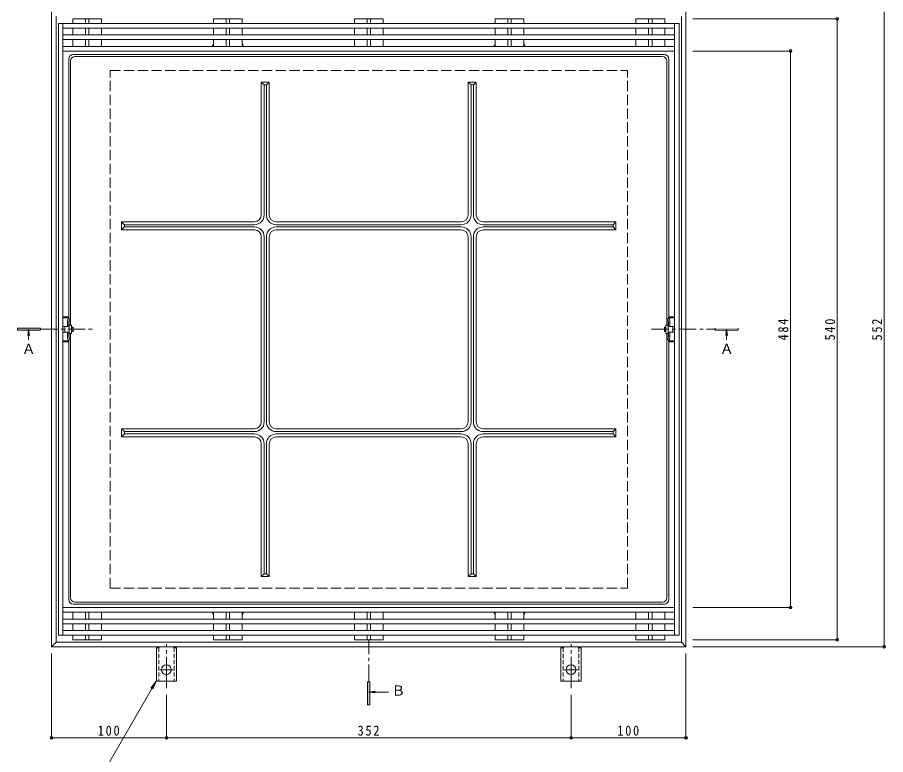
# Model space of a CAD drawing. Units: millimetres at full size, sheet at 1:3. Extents: x -962 to 1153, y -824 to 816.
# Drawn here: x -858 to -103, y -237 to 405 of the extents above; entities that cross this region are included whole.
import ezdxf
from ezdxf.enums import TextEntityAlignment as Align

# ---------------------------------------------------------------- set-up
doc = ezdxf.new("R2010")
doc.units = ezdxf.units.MM
doc.header["$LTSCALE"] = 3
doc.header["$PDMODE"] = 32
doc.header["$PDSIZE"] = 2.4
for name, pattern in [('CHAIN1', [8, 5, -1, 1, -1]), ('CHAIN2', [12, 9, -1, 1, -1]), ('DASHED1', [1.8, 1.2, -0.6]), ('DASHED3', [4, 3, -1])]:
    doc.linetypes.add(name, pattern=pattern)
for name, color, linetype, lineweight in [('0-0_通り芯', 3, 'Continuous', 9), ('0-1_躯体', 2, 'Continuous', 9), ('0-2_仕上', 3, 'Continuous', 9), ('0-4_その他', 2, 'Continuous', 9), ('0-5_寸法', 7, 'Continuous', 9)]:
    doc.layers.add(name, color=color, linetype=linetype, lineweight=lineweight)
doc.styles.add('ＭＳ ゴシック', font='')
doc.styles.get('ＭＳ ゴシック').set_extended_font_data('MS Gothic')

msp = doc.modelspace()

# ---------------------------------------------------------------- linework, layer by layer
at = {"layer": '0-0_通り芯'}
for p, q in [((-295.468, 372.225), (-809.437, 372.225)), ((-297.111, 370.582), (-807.794, 370.582)), ((-813.437, 368.225), (-813.437, 144.24)), ((-811.794, 366.582), (-811.794, 136.74)), ((-293.111, 366.582), (-293.111, 136.74)), ((-291.468, 368.225), (-291.468, 144.241)), ((-638.953, 348.24), (-645.953, 348.24)), ((-643.453, 345.74), (-645.953, 348.24)), ((-645.953, 232.74), (-645.953, 348.24)), ((-638.953, 348.24), (-641.453, 345.74)), ((-638.953, 232.74), (-638.953, 348.24)), ((-465.953, 348.24), (-458.953, 348.24)), ((-465.953, 348.24), (-463.453, 345.74)), ((-465.953, 232.74), (-465.953, 348.24)), ((-461.453, 345.74), (-458.953, 348.24)), ((-458.953, 232.74), (-458.953, 348.24)), ((-641.453, 345.74), (-643.453, 345.74)), ((-643.453, 232.74), (-643.453, 345.74)), ((-641.453, 232.74), (-641.453, 345.74)), ((-463.453, 345.74), (-461.453, 345.74)), ((-463.453, 232.74), (-463.453, 345.74)), ((-461.453, 232.74), (-461.453, 345.74)), ((-767.453, 219.741), (-767.453, 226.741)), ((-764.953, 224.241), (-767.453, 226.741)), ((-651.953, 226.741), (-767.453, 226.741)), ((-471.953, 226.741), (-632.953, 226.741)), ((-452.953, 226.741), (-337.453, 226.741)), ((-339.953, 224.241), (-337.453, 226.741)), ((-337.453, 219.741), (-337.453, 226.741)), ((-767.453, 219.741), (-764.953, 222.241)), ((-651.953, 219.741), (-767.453, 219.741)), ((-764.953, 222.241), (-764.953, 224.241)), ((-651.953, 224.241), (-764.953, 224.241)), ((-651.953, 222.241), (-764.953, 222.241)), ((-632.953, 224.241), (-471.953, 224.241)), ((-632.953, 222.241), (-471.953, 222.241)), ((-471.953, 219.741), (-632.953, 219.741)), ((-452.953, 224.241), (-339.953, 224.241)), ((-452.953, 222.241), (-339.953, 222.241)), ((-452.953, 219.741), (-337.453, 219.741)), ((-339.953, 222.241), (-339.953, 224.241)), ((-337.453, 219.741), (-339.953, 222.241)), ((-645.953, 213.741), (-645.953, 52.74)), ((-643.453, 52.74), (-643.453, 213.741)), ((-641.453, 52.74), (-641.453, 213.741)), ((-638.953, 213.741), (-638.953, 52.74)), ((-465.953, 213.741), (-465.953, 52.74)), ((-463.453, 52.74), (-463.453, 213.741)), ((-461.453, 52.74), (-461.453, 213.741)), ((-458.953, 213.741), (-458.953, 52.74)), ((-813.437, 144.24), (-818.452, 144.24)), ((-813.312, 143.344), (-813.437, 144.24)), ((-291.593, 143.344), (-291.468, 144.24)), ((-291.468, 144.24), (-286.453, 144.24)), ((-818.452, 143.24), (-813.301, 143.24)), ((-814.44, 141.448), (-814.44, 135.741)), ((-813.297, 143.136), (-813.297, 142.74)), ((-813.22, 140.24), (-813.22, 135.741)), ((-812.22, 141.24), (-812.17, 141.24)), ((-812.081, 140.733), (-812.081, 136.74)), ((-292.824, 140.733), (-292.824, 136.74)), ((-292.685, 141.24), (-292.736, 141.24)), ((-291.685, 140.24), (-291.685, 135.741)), ((-291.608, 143.136), (-291.608, 142.74)), ((-286.453, 143.24), (-291.604, 143.24)), ((-290.465, 141.448), (-290.465, 135.741)), ((-814.44, 125.033), (-814.44, 130.74)), ((-813.22, 126.241), (-813.22, 130.74)), ((-812.081, 125.748), (-812.081, 129.741)), ((-811.794, -100.101), (-811.794, 129.741)), ((-293.111, -100.101), (-293.111, 129.741)), ((-292.824, 125.748), (-292.824, 129.741)), ((-291.685, 126.241), (-291.685, 130.74)), ((-290.465, 125.033), (-290.465, 130.74)), ((-818.452, 123.241), (-813.301, 123.241)), ((-813.437, 122.241), (-818.452, 122.241)), ((-813.312, 123.137), (-813.437, 122.241)), ((-813.437, -101.744), (-813.437, 122.241)), ((-813.297, 123.345), (-813.297, 123.74)), ((-812.22, 125.241), (-812.17, 125.241)), ((-292.685, 125.241), (-292.736, 125.241)), ((-291.608, 123.345), (-291.608, 123.74)), ((-286.453, 123.241), (-291.604, 123.241)), ((-291.593, 123.137), (-291.468, 122.241)), ((-291.468, 122.241), (-286.453, 122.241)), ((-291.468, -101.744), (-291.468, 122.24)), ((-767.453, 46.74), (-767.453, 39.74)), ((-767.453, 46.74), (-764.953, 44.24)), ((-651.953, 46.74), (-767.453, 46.74)), ((-471.953, 46.74), (-632.953, 46.74)), ((-452.953, 46.74), (-337.453, 46.74)), ((-337.453, 46.74), (-339.953, 44.24)), ((-337.453, 46.74), (-337.453, 39.74)), ((-764.953, 42.24), (-767.453, 39.74)), ((-651.953, 39.74), (-767.453, 39.74)), ((-764.953, 44.24), (-764.953, 42.24)), ((-651.953, 44.24), (-764.953, 44.24)), ((-651.953, 42.24), (-764.953, 42.24)), ((-632.953, 44.24), (-471.953, 44.24)), ((-632.953, 42.24), (-471.953, 42.24)), ((-471.953, 39.74), (-632.953, 39.74)), ((-452.953, 44.24), (-339.953, 44.24)), ((-452.953, 42.24), (-339.953, 42.24)), ((-452.953, 39.74), (-337.453, 39.74)), ((-339.953, 44.24), (-339.953, 42.24)), ((-339.953, 42.24), (-337.453, 39.74)), ((-645.953, 33.741), (-645.953, -81.759)), ((-643.453, 33.741), (-643.453, -79.26)), ((-641.453, 33.741), (-641.453, -79.26)), ((-638.953, 33.741), (-638.953, -81.759)), ((-465.953, 33.741), (-465.953, -81.759)), ((-463.453, 33.741), (-463.453, -79.26)), ((-461.453, 33.741), (-461.453, -79.26)), ((-458.953, 33.741), (-458.953, -81.759)), ((-643.453, -79.26), (-645.953, -81.759)), ((-638.953, -81.759), (-645.953, -81.759)), ((-641.453, -79.26), (-643.453, -79.26)), ((-638.953, -81.759), (-641.453, -79.26)), ((-465.953, -81.759), (-463.453, -79.26)), ((-465.953, -81.759), (-458.953, -81.759)), ((-463.453, -79.26), (-461.453, -79.26)), ((-461.453, -79.26), (-458.953, -81.759)), ((-295.468, -105.744), (-809.437, -105.744)), ((-297.111, -104.101), (-807.794, -104.101))]:
    msp.add_line(p, q, dxfattribs=at)
for points in [[(-813.668, 142.421), (-813.297, 142.74), (-812.389, 141.644)], [(-291.237, 142.421), (-291.608, 142.74), (-292.516, 141.644)], [(-813.668, 124.06), (-813.297, 123.74), (-812.389, 124.837)], [(-291.237, 124.06), (-291.608, 123.74), (-292.516, 124.837)]]:
    msp.add_lwpolyline(points, dxfattribs=at)
for centre, radius, start, end in [((-691.453, 382.24), 4, 311.40938, 0), ((-658.453, 382.24), 4, 180, 228.59074), ((-446.453, 382.24), 4, 311.40938, 0), ((-413.453, 382.24), 4, 180, 228.59074), ((-809.437, 368.225), 4, 90, 180), ((-807.794, 366.582), 4, 90, 180), ((-297.111, 366.582), 4, 0, 90), ((-295.468, 368.225), 4, 0, 90), ((-651.953, 232.74), 6, 270, 0), ((-651.953, 232.74), 8.5, 270, 0), ((-632.953, 232.74), 8.5, 180, 270), ((-632.953, 232.74), 6, 180, 270), ((-471.953, 232.74), 6, 270, 0), ((-471.953, 232.74), 8.5, 270, 0), ((-452.953, 232.74), 8.5, 180, 270), ((-452.953, 232.74), 6, 180, 270), ((-651.953, 213.741), 8.5, 0, 90), ((-651.953, 213.741), 6, 0, 90), ((-632.953, 213.741), 8.5, 90, 180), ((-632.953, 213.741), 6, 90, 180), ((-471.953, 213.741), 8.5, 0, 90), ((-471.953, 213.741), 6, 0, 90), ((-452.953, 213.741), 8.5, 90, 180), ((-452.953, 213.741), 6, 90, 180), ((-813.44, 141.448), 1, 103.18176, 180), ((-814.797, 143.136), 1.5, 0, 7.96295), ((-812.22, 140.24), 1, 90, 180), ((-813.581, 140.733), 1.5, 0, 37.37219), ((-291.324, 140.733), 1.5, 142.62781, 180), ((-292.685, 140.24), 1, 0, 90), ((-290.108, 143.136), 1.5, 172.03705, 180), ((-291.465, 141.448), 1, 0, 76.81824), ((-813.44, 125.033), 1, 180, 256.81824), ((-814.797, 123.345), 1.5, 352.03705, 0), ((-812.22, 126.241), 1, 180, 270), ((-813.581, 125.748), 1.5, 322.62781, 0), ((-291.324, 125.748), 1.5, 180, 217.37219), ((-292.685, 126.241), 1, 270, 0), ((-290.108, 123.345), 1.5, 180, 187.96295), ((-291.465, 125.033), 1, 283.18176, 0), ((-651.953, 52.74), 6, 270, 0), ((-651.953, 52.74), 8.5, 270, 0), ((-632.953, 52.74), 8.5, 180, 270), ((-632.953, 52.74), 6, 180, 270), ((-471.953, 52.74), 6, 270, 0), ((-471.953, 52.74), 8.5, 270, 0), ((-452.953, 52.74), 8.5, 180, 270), ((-452.953, 52.74), 6, 180, 270), ((-651.953, 33.741), 8.5, 0, 90), ((-651.953, 33.741), 6, 0, 90), ((-632.953, 33.741), 8.5, 90, 180), ((-632.953, 33.741), 6, 90, 180), ((-471.953, 33.741), 8.5, 0, 90), ((-471.953, 33.741), 6, 0, 90), ((-452.953, 33.741), 8.5, 90, 180), ((-452.953, 33.741), 6, 90, 180), ((-809.437, -101.744), 4, 180, 270), ((-807.794, -100.101), 4, 180, 270), ((-297.111, -100.101), 4, 270, 0), ((-295.468, -101.744), 4, 270, 0), ((-691.453, -115.759), 4, 0, 48.59062), ((-658.453, -115.759), 4, 131.40926, 180), ((-446.453, -115.759), 4, 0, 48.59062), ((-413.453, -115.759), 4, 131.40926, 180)]:
    msp.add_arc(centre, radius, start, end, dxfattribs=at)
at = {"layer": '0-1_躯体'}
for p, q in [((-828.453, -142.76), (-828.453, 409.241)), ((-276.453, -142.76), (-276.453, 409.241)), ((-824.453, -138.76), (-824.453, 405.241)), ((-280.453, -138.76), (-280.453, 405.241)), ((-828.453, -142.76), (-824.453, -138.76)), ((-828.453, -142.76), (-276.453, -142.76)), ((-824.453, -138.76), (-280.453, -138.76)), ((-280.453, -138.76), (-276.453, -142.76)), ((-737.203, -143.76), (-737.203, -172.76)), ((-737.203, -143.76), (-735.953, -143.76)), ((-719.703, -143.76), (-720.953, -143.76)), ((-719.703, -143.76), (-719.703, -172.76)), ((-385.202, -143.76), (-385.202, -172.76)), ((-385.202, -143.76), (-383.952, -143.76)), ((-367.702, -143.76), (-368.952, -143.76)), ((-367.702, -143.76), (-367.702, -172.76)), ((-728.453, -172.76), (-737.203, -172.76)), ((-728.453, -172.76), (-719.703, -172.76)), ((-376.452, -172.76), (-385.202, -172.76)), ((-376.452, -172.76), (-367.702, -172.76))]:
    msp.add_line(p, q, dxfattribs=at)
at = {"layer": '0-1_躯体', "linetype": 'DASHED3'}
for p, q in [((-777.453, 358.241), (-327.453, 358.241)), ((-777.453, -91.76), (-777.453, 358.241)), ((-327.453, -91.76), (-327.453, 358.241)), ((-777.453, -91.76), (-327.453, -91.76))]:
    msp.add_line(p, q, dxfattribs=at)
at = {"layer": '0-1_躯体', "linetype": 'CHAIN2'}
for p, q in [((-728.453, -178.707), (-728.453, -140.595)), ((-376.452, -178.707), (-376.452, -140.595)), ((-728.453, -162.76), (-734.229, -162.76)), ((-728.453, -162.76), (-722.677, -162.76)), ((-376.452, -162.76), (-382.229, -162.76)), ((-376.452, -162.76), (-370.676, -162.76))]:
    msp.add_line(p, q, dxfattribs=at)
at = {"layer": '0-1_躯体', "linetype": 'DASHED1'}
for p, q in [((-735.203, -143.614), (-735.203, -172.76)), ((-721.703, -143.614), (-721.703, -172.76)), ((-383.202, -143.614), (-383.202, -172.76)), ((-369.702, -143.614), (-369.702, -172.76))]:
    msp.add_line(p, q, dxfattribs=at)
at = {"layer": '0-1_躯体'}
for centre in [(-728.453, -162.76), (-376.452, -162.76)]:
    msp.add_circle(centre, 4.25, dxfattribs=at)
for centre, start, end in [((-735.953, -141.76), 270, 329.99949), ((-720.953, -141.76), 210.00051, 270), ((-383.952, -141.76), 270, 329.99949), ((-368.952, -141.76), 210.00051, 270)]:
    msp.add_arc(centre, 2, start, end, dxfattribs=at)
at = {"layer": '0-2_仕上'}
for p, q in [((-809.953, 403.24), (-784.953, 403.24)), ((-809.953, 403.24), (-809.953, 399.24)), ((-798.952, 403.24), (-798.952, 399.24)), ((-795.952, 403.24), (-795.952, 399.24)), ((-784.953, 403.24), (-784.953, 399.24)), ((-687.453, 403.24), (-662.453, 403.24)), ((-687.453, 403.24), (-687.453, 399.24)), ((-676.452, 403.24), (-676.452, 399.24)), ((-673.453, 403.24), (-673.453, 399.24)), ((-662.453, 403.24), (-662.453, 399.24)), ((-564.952, 403.24), (-539.953, 403.24)), ((-564.952, 403.24), (-564.952, 399.24)), ((-553.953, 403.24), (-553.953, 399.24)), ((-550.953, 403.24), (-550.953, 399.24)), ((-539.953, 403.24), (-539.953, 399.24)), ((-442.453, 403.24), (-417.453, 403.24)), ((-442.453, 403.24), (-442.453, 399.24)), ((-431.453, 403.24), (-431.453, 399.24)), ((-428.453, 403.24), (-428.453, 399.24)), ((-417.453, 403.24), (-417.453, 399.24)), ((-319.953, 403.24), (-294.953, 403.24)), ((-319.953, 403.24), (-319.953, 399.24)), ((-308.953, 403.24), (-308.953, 399.24)), ((-305.953, 403.24), (-305.953, 399.24)), ((-294.953, 403.24), (-294.953, 399.24)), ((-822.453, 399.24), (-282.453, 399.24)), ((-822.453, -132.759), (-822.453, 399.24)), ((-818.452, -132.759), (-818.452, 399.24)), ((-818.452, 395.24), (-286.453, 395.24)), ((-809.953, 395.24), (-809.953, 389.24)), ((-798.952, 395.24), (-798.952, 389.24)), ((-795.952, 395.24), (-795.952, 389.24)), ((-784.953, 395.24), (-784.953, 389.24)), ((-687.453, 395.24), (-687.453, 389.24)), ((-676.452, 395.24), (-676.452, 389.24)), ((-673.453, 395.24), (-673.453, 389.24)), ((-662.453, 395.24), (-662.453, 389.24)), ((-564.952, 395.24), (-564.952, 389.24)), ((-553.953, 395.24), (-553.953, 389.24)), ((-550.953, 395.24), (-550.953, 389.24)), ((-539.953, 395.24), (-539.953, 389.24)), ((-442.453, 395.24), (-442.453, 389.24)), ((-431.453, 395.24), (-431.453, 389.24)), ((-428.453, 395.24), (-428.453, 389.24)), ((-417.453, 395.24), (-417.453, 389.24)), ((-319.953, 395.24), (-319.953, 389.24)), ((-308.953, 395.24), (-308.953, 389.24)), ((-305.953, 395.24), (-305.953, 389.24)), ((-294.953, 395.24), (-294.953, 389.24)), ((-286.453, -132.759), (-286.453, 399.24)), ((-282.453, -132.759), (-282.453, 399.24)), ((-818.452, 389.24), (-286.453, 389.24)), ((-818.452, 385.24), (-286.453, 385.24)), ((-809.953, 385.24), (-809.953, 379.24)), ((-798.952, 385.24), (-798.952, 379.24)), ((-795.952, 385.24), (-795.952, 379.24)), ((-784.953, 385.24), (-784.953, 379.24)), ((-687.453, 385.24), (-687.453, 379.24)), ((-676.452, 385.24), (-676.452, 379.24)), ((-673.453, 385.24), (-673.453, 379.24)), ((-662.453, 385.24), (-662.453, 379.24)), ((-564.952, 385.24), (-564.952, 379.24)), ((-553.953, 385.24), (-553.953, 379.24)), ((-550.953, 385.24), (-550.953, 379.24)), ((-539.953, 385.24), (-539.953, 379.24)), ((-442.453, 385.24), (-442.453, 379.24)), ((-431.453, 385.24), (-431.453, 379.24)), ((-428.453, 385.24), (-428.453, 379.24)), ((-417.453, 385.24), (-417.453, 379.24)), ((-319.953, 385.24), (-319.953, 379.24)), ((-308.953, 385.24), (-308.953, 379.24)), ((-305.953, 385.24), (-305.953, 379.24)), ((-294.953, 385.24), (-294.953, 379.24)), ((-818.452, 379.24), (-286.453, 379.24)), ((-818.452, 375.24), (-286.453, 375.24)), ((-784.953, -105.744), (-784.953, -105.738)), ((-662.453, -105.744), (-662.453, -105.738)), ((-818.452, -108.759), (-286.453, -108.759)), ((-818.452, -112.759), (-286.453, -112.759)), ((-809.953, -118.759), (-809.953, -112.759)), ((-798.952, -118.759), (-798.952, -112.759)), ((-795.952, -118.759), (-795.952, -112.759)), ((-784.953, -118.759), (-784.953, -112.759)), ((-687.453, -118.759), (-687.453, -112.759)), ((-676.452, -118.759), (-676.452, -112.759)), ((-673.453, -118.759), (-673.453, -112.759)), ((-662.453, -118.759), (-662.453, -112.759)), ((-564.952, -118.759), (-564.952, -112.759)), ((-553.953, -118.759), (-553.953, -112.759)), ((-550.953, -118.759), (-550.953, -112.759)), ((-539.953, -118.759), (-539.953, -112.759)), ((-442.453, -118.759), (-442.453, -112.759)), ((-431.453, -118.759), (-431.453, -112.759)), ((-428.453, -118.759), (-428.453, -112.759)), ((-417.453, -118.759), (-417.453, -112.759)), ((-319.953, -118.759), (-319.953, -112.759)), ((-308.953, -118.759), (-308.953, -112.759)), ((-305.953, -118.759), (-305.953, -112.759)), ((-294.953, -118.759), (-294.953, -112.759)), ((-818.452, -118.759), (-286.453, -118.759)), ((-818.452, -122.759), (-286.453, -122.759)), ((-809.953, -128.759), (-809.953, -122.759)), ((-798.952, -128.759), (-798.952, -122.759)), ((-795.952, -128.759), (-795.952, -122.759)), ((-784.953, -128.759), (-784.953, -122.759)), ((-687.453, -128.759), (-687.453, -122.759)), ((-676.452, -128.759), (-676.452, -122.759)), ((-673.453, -128.759), (-673.453, -122.759)), ((-662.453, -128.759), (-662.453, -122.759)), ((-564.952, -128.759), (-564.952, -122.759)), ((-553.953, -128.759), (-553.953, -122.759)), ((-550.953, -128.759), (-550.953, -122.759)), ((-539.953, -128.759), (-539.953, -122.759)), ((-442.453, -128.759), (-442.453, -122.759)), ((-431.453, -128.759), (-431.453, -122.759)), ((-428.453, -128.759), (-428.453, -122.759)), ((-417.453, -128.759), (-417.453, -122.759)), ((-319.953, -128.759), (-319.953, -122.759)), ((-308.953, -128.759), (-308.953, -122.759)), ((-305.953, -128.759), (-305.953, -122.759)), ((-294.953, -128.759), (-294.953, -122.759)), ((-822.453, -132.759), (-282.453, -132.759)), ((-818.452, -128.759), (-286.453, -128.759)), ((-809.953, -136.76), (-809.953, -132.759)), ((-798.952, -136.76), (-798.952, -132.759)), ((-795.952, -136.76), (-795.952, -132.759)), ((-784.953, -136.76), (-784.953, -132.759)), ((-687.453, -136.76), (-687.453, -132.759)), ((-676.452, -136.76), (-676.452, -132.759)), ((-673.453, -136.76), (-673.453, -132.759)), ((-662.453, -136.76), (-662.453, -132.759)), ((-564.952, -136.76), (-564.952, -132.759)), ((-553.953, -136.76), (-553.953, -132.759)), ((-550.953, -136.76), (-550.953, -132.759)), ((-539.953, -136.76), (-539.953, -132.759)), ((-442.453, -136.76), (-442.453, -132.759)), ((-431.453, -136.76), (-431.453, -132.759)), ((-428.453, -136.76), (-428.453, -132.759)), ((-417.453, -136.76), (-417.453, -132.759)), ((-319.953, -136.76), (-319.953, -132.759)), ((-308.953, -136.76), (-308.953, -132.759)), ((-305.953, -136.76), (-305.953, -132.759)), ((-294.953, -136.76), (-294.953, -132.759)), ((-809.953, -136.76), (-784.953, -136.76)), ((-687.453, -136.76), (-662.453, -136.76)), ((-564.952, -136.76), (-539.953, -136.76)), ((-442.453, -136.76), (-417.453, -136.76)), ((-319.953, -136.76), (-294.953, -136.76))]:
    msp.add_line(p, q, dxfattribs=at)
at = {"layer": '0-4_その他', "color": 7}
for p, q in [((-103.977, 409.241), (-103.977, -142.76)), ((-144.013, 403.24), (-270.453, 403.24)), ((-144.913, 403.24), (-144.913, -136.76)), ((-184.685, 375.24), (-270.453, 375.24)), ((-185.585, 375.24), (-185.585, -108.759)), ((-184.685, -108.759), (-270.453, -108.759)), ((-144.013, -136.76), (-270.453, -136.76)), ((-103.077, -142.76), (-270.453, -142.76)), ((-828.453, -222.936), (-828.453, -148.76)), ((-276.453, -222.936), (-276.453, -148.76)), ((-728.453, -222.936), (-728.453, -184.707)), ((-376.452, -222.936), (-376.452, -184.707)), ((-828.453, -222.036), (-728.453, -222.036)), ((-728.453, -222.036), (-376.452, -222.036)), ((-376.452, -222.036), (-276.453, -222.036))]:
    msp.add_line(p, q, dxfattribs=at)
at = {"layer": '0-4_その他'}
for p, q in [((-810.952, 136.74), (-812.953, 136.74)), ((-812.953, 136.74), (-812.953, 129.741)), ((-810.952, 136.74), (-810.952, 129.741)), ((-293.953, 136.74), (-291.953, 136.74)), ((-293.953, 136.74), (-293.953, 129.741)), ((-291.953, 136.74), (-291.953, 129.741)), ((-810.952, 129.741), (-812.953, 129.741)), ((-810.952, 135.24), (-809.618, 135.24)), ((-810.952, 134.641), (-809.618, 134.641)), ((-810.952, 131.84), (-809.618, 131.84)), ((-810.952, 131.24), (-809.618, 131.24)), ((-809.618, 135.24), (-809.618, 131.24)), ((-295.287, 135.24), (-295.287, 131.24)), ((-293.953, 135.24), (-295.287, 135.24)), ((-293.953, 134.641), (-295.287, 134.641)), ((-293.953, 131.84), (-295.287, 131.84)), ((-293.953, 131.24), (-295.287, 131.24)), ((-293.953, 129.741), (-291.953, 129.741))]:
    msp.add_line(p, q, dxfattribs=at)
at = {"layer": '0-4_その他', "color": 4}
for p, q in [((-818.452, 130.74), (-818.452, 135.741)), ((-818.452, 135.741), (-812.953, 135.741)), ((-818.452, 130.74), (-812.953, 130.74)), ((-816.953, 130.74), (-816.953, 135.741)), ((-812.953, 130.74), (-812.953, 135.741)), ((-291.953, 130.74), (-291.953, 135.741)), ((-286.453, 135.741), (-291.953, 135.741)), ((-286.453, 130.74), (-291.953, 130.74)), ((-287.953, 130.74), (-287.953, 135.741)), ((-286.453, 130.74), (-286.453, 135.741))]:
    msp.add_line(p, q, dxfattribs=at)
at = {"layer": '0-4_その他', "color": 7}
for p in [(-144.913, 403.24), (-185.585, 375.24), (-185.585, -108.759), (-144.913, -136.76), (-103.977, -142.76), (-828.453, -222.036), (-728.453, -222.036), (-376.452, -222.036), (-276.453, -222.036)]:
    msp.add_point(p, dxfattribs=at)
at = {"layer": '0-5_寸法', "color": 4}
for p, q in [((-858.132, 134.378), (-858.132, 132.378)), ((-838.132, 134.378), (-858.132, 134.378)), ((-858.132, 132.378), (-838.132, 132.378)), ((-848.366, 133.378), (-849.101, 127.792)), ((-848.366, 133.378), (-847.63, 127.792)), ((-848.366, 133.378), (-848.366, 123.975)), ((-838.132, 132.378), (-838.132, 134.378)), ((-241.12, 133.378), (-241.855, 127.792)), ((-241.12, 133.378), (-240.384, 127.792)), ((-231.182, 134.378), (-231.182, 132.378)), ((-553.453, -193.355), (-553.453, -173.355)), ((-553.453, -173.355), (-551.453, -173.355)), ((-552.453, -182.278), (-546.848, -181.54)), ((-552.453, -182.278), (-546.848, -183.016)), ((-552.453, -182.278), (-535.237, -182.278))]:
    msp.add_line(p, q, dxfattribs=at)
at = {"layer": '0-5_寸法', "color": 4, "linetype": 'CHAIN1'}
for p, q in [((-838.132, 133.378), (-791.812, 133.378)), ((-306.484, 133.378), (-251.182, 133.378)), ((-552.453, -173.355), (-552.453, -137.314))]:
    msp.add_line(p, q, dxfattribs=at)
at = {"layer": '0-5_寸法'}
for q in [(-791.672, -266.831), (-741.926, -178.71), (-740.23, -179.689)]:
    msp.add_line((-737.36, -172.76), q, dxfattribs=at)
at = {"layer": '0-5_寸法', "color": 4}
for points in [[(-231.182, 132.378), (-251.182, 132.378), (-251.182, 134.378)], [(-241.12, 133.378), (-241.12, 124.53), (-241.12, 123.975)], [(-551.453, -173.355), (-551.453, -193.355), (-553.453, -193.355)]]:
    msp.add_lwpolyline(points, dxfattribs=at)
for points in [[(-838.132, 134.378), (-838.132, 132.378), (-858.132, 134.378), (-858.132, 132.378)], [(-251.182, 134.378), (-251.182, 132.378), (-231.182, 134.378), (-231.182, 132.378)], [(-553.453, -173.355), (-553.453, -193.355), (-551.453, -173.355), (-551.453, -193.355)]]:
    msp.add_solid(points, dxfattribs=at)

# ---------------------------------------------------------------- texts
at = {"layer": '0-4_その他', "char_height": 8.798, "attachment_point": 7, "rotation": 90, "style": 'ＭＳ ゴシック'}
for s, insert in [('\\T1.27;\\W0.9;484', (-187.385, 123.49)), ('\\T1.27;\\W0.9;540', (-146.713, 123.49)), ('\\T1.27;\\W0.9;552', (-105.777, 123.49))]:
    msp.add_mtext(s, dxfattribs=dict(at, insert=insert))
at = {"layer": '0-4_その他', "char_height": 8.798, "attachment_point": 7, "style": 'ＭＳ ゴシック'}
for s, insert in [('\\T1.27;\\W0.9;100', (-788.203, -220.236)), ('\\T1.27;\\W0.9;352', (-562.203, -220.236)), ('\\T1.27;\\W0.9;100', (-336.203, -220.236))]:
    msp.add_mtext(s, dxfattribs=dict(at, insert=insert))
at = {"layer": '0-5_寸法', "color": 2, "style": 'ＭＳ ゴシック'}
for s, p in [('Ａ', (-854.287, 109.25)), ('Ａ', (-247.026, 109.25)), ('Ｂ', (-532.618, -187.927))]:
    msp.add_text(s, height=8.798, dxfattribs=at).set_placement(p, align=Align.BOTTOM_LEFT)

doc.saveas('drawing.dxf')
